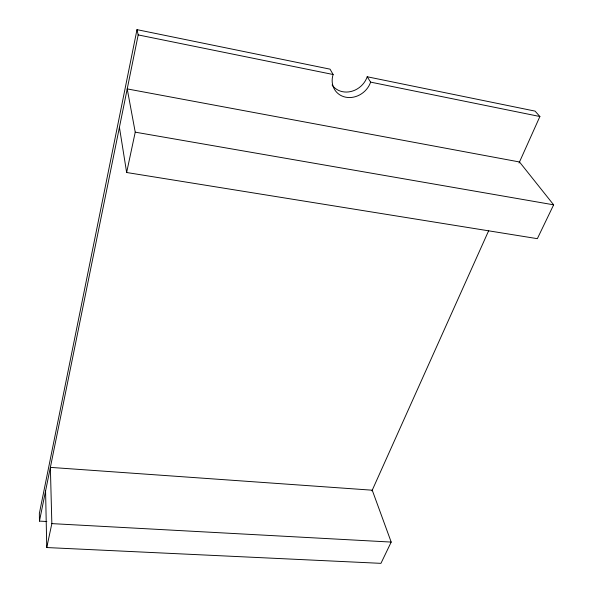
<?xml version="1.0" encoding="UTF-8"?>
<svg xmlns="http://www.w3.org/2000/svg" width="593" height="593" viewBox="0 0 593 593"><rect width="100%" height="100%" fill="white"/><g stroke="black" fill="none" stroke-linecap="round" stroke-linejoin="round"><path stroke-width="0.89" d="M519.045 162.993L539.897 116.517L370.625 82.13A20.829 18.316 -41 0 1 345.637 97.178A20.829 18.316 -41 0 1 333.125 74.51L330.027 69.159L136.99 29.65L39.353 513.471L39.457 521.106L46.84 521.506M39.457 521.106L138.184 34.913L136.99 29.65M46.751 547.547L51.843 523.619L50.368 467.38L372.241 490.196L391.195 542.076L380.943 563.35L46.751 547.547L45.579 490.937M126.643 172.504L135.234 132.165L127.221 88.913L519.498 161.971L553.647 204.83L537.347 238.668L126.643 172.504L119.423 127.317M371.937 490.878L488.714 230.603M51.843 523.619L391.195 542.076M135.234 132.165L553.647 204.83M138.184 34.913L333.125 74.51M332.095 84.977A20.629 18.198 -41.6 0 0 350.915 91.515A20.629 18.198 -41.6 0 0 367.2 76.764L535.064 111.113L539.897 116.517M367.2 76.764L370.625 82.13"/></g></svg>
